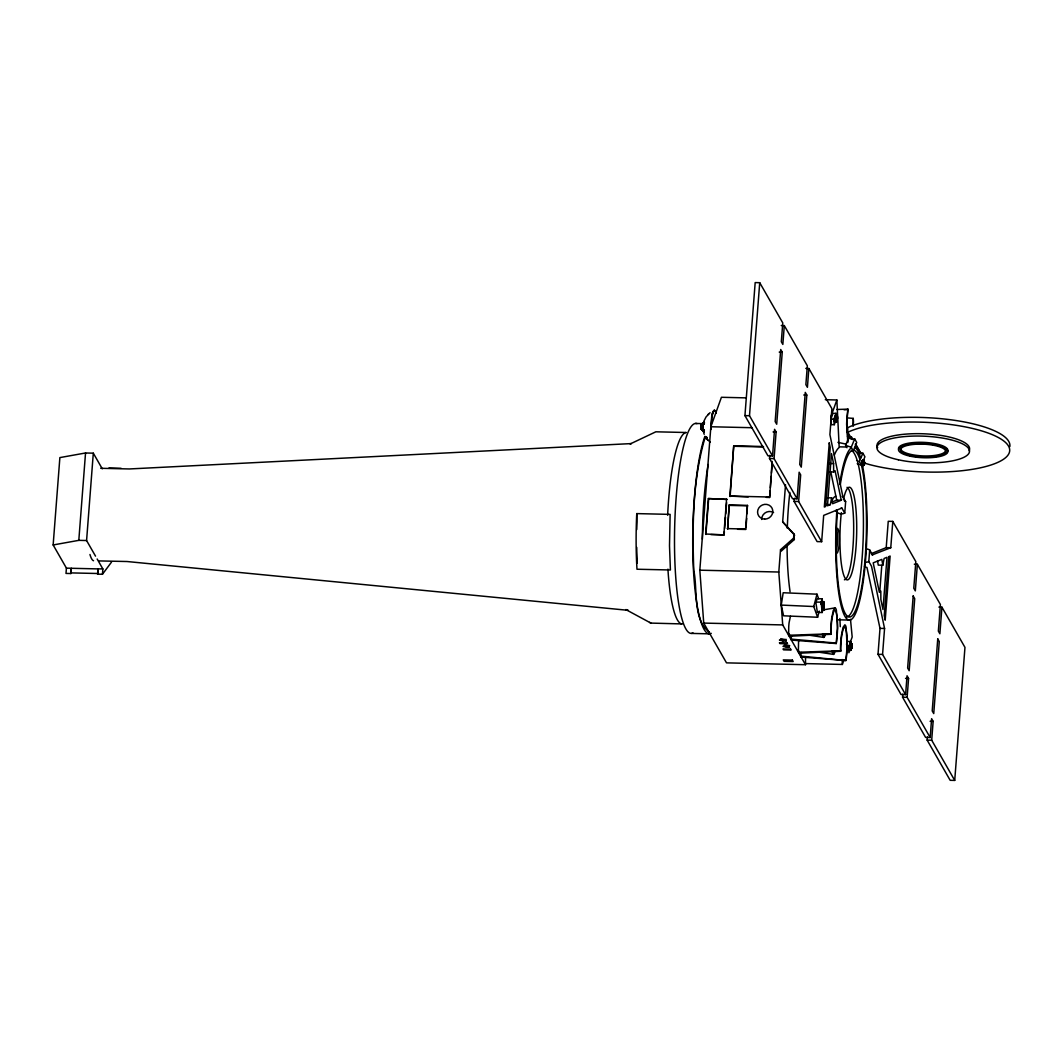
<?xml version="1.0" encoding="UTF-8"?>
<svg xmlns="http://www.w3.org/2000/svg" width="1063" height="1063" viewBox="0 0 1063 1063"><rect width="100%" height="100%" fill="white"/><g stroke="black" fill="none" stroke-linecap="round" stroke-linejoin="round"><path stroke-width="1.5" d="M847.317 417.918L853.244 418.384L853.124 423.632A24.383 4.385 -88.7 0 1 853.018 425.731M863.847 460.784L862.292 460.89C867.926 461.594 862.013 469.806 864.006 459.668M714.283 410.238L712.994 411.527L711.732 416.058L710.709 429.558L712.051 415.965L714.044 410.371L715.226 410.73L716.103 413.029M823.931 609.856L823.546 601.724L823.44 606.043L821.845 605.937L824.024 605.671L824.184 608.94L823.931 609.856L822.297 609.883L822.177 598.801L817.46 598.695L815.773 602.057L817.394 612.408L822.151 612.514L823.161 609.139L822.177 598.801L821.168 602.176L822.151 612.514M789.012 633.761A9.022 1.621 -88.7 0 0 789.184 636.232L830.947 634.305L830.708 631.289A26.349 4.744 -88.7 0 1 831.067 624.446A26.349 4.744 -88.7 0 1 831.718 618.135L833.299 610.401L835.093 607.877A15.52 2.79 -88.7 0 1 836.368 610.109L837.564 628.339A26.349 4.744 -88.7 0 1 837.206 635.169A26.349 4.744 -88.7 0 1 836.554 641.494L836.236 643.553L791.377 640.059L791.616 639.089M798.738 650.862L798.911 653.214L840.674 651.287L840.434 648.271A26.349 4.744 -88.7 0 1 841.444 635.156L843.025 627.383L844.819 624.858A15.52 2.79 -88.7 0 1 846.095 627.09L847.198 647.606A26.575 4.784 -88.7 0 1 846.52 656.456L845.962 660.522L801.103 657.04L801.343 656.057M66.411 568.107L65.999 573.422L70.862 573.528L71.314 568.28L66.411 568.107L53.15 544.96L59.873 457.595L85.532 452.984L93.305 453.17L102.261 468.796M111.522 562.088L102.447 574.272L97.597 574.153L98.035 568.904L71.314 568.28L70.862 573.528M703.985 424.084L704.477 422.915C699.64 423.34 699.906 430.183 704.211 431.259L703.905 429.545L704.397 430.542M702.258 426.688L701.62 429.97M822.217 609.817L823.772 609.896C820.609 610.893 821.672 603.027 823.878 604.435L822.337 604.621M834.282 424.695L833.884 419.247L835.983 413.414L836.382 418.862L834.282 424.695L831.253 424.615L830.854 419.181L832.94 413.348L835.983 413.414L835.491 420.044L837.166 419.925L837.352 416.218L835.452 415.885L834.787 422.197L836.382 422.104L836.621 421.054L836.661 419.287L835.119 418.862L837.006 420.084L835.412 419.978L835.186 418.902L836.74 419.314M836.687 417.852C837.126 421.081 832.449 416.855 836.714 417.188C838.428 414.822 833.698 416.018 837.245 415.885L835.412 415.978M850.799 650.304L849.244 650.224L850.958 650.237L849.364 650.277L849.855 644.803L850.187 643.779L851.742 643.819L851.742 648.045L848.992 648.058L849.284 650.264L850.998 650.171L851.742 643.819L850.227 643.779L850.838 650.317L849.324 650.29L850.998 650.171L849.164 650.078M863.727 461.634C861.402 460.585 861.282 466.418 863.94 465.142L862.425 465.116L864.06 465.076C861.787 466.484 862.266 459.548 864.219 461.063L861.867 460.89L864.259 461.169M822.669 606.189L824.21 606.402L822.124 606.202L823.785 605.246L821.646 605.033L823.187 605.259M835.983 413.414L835.917 416.869L837.445 417.108M822.231 605.379L822.058 606.561L824.237 606.574L822.696 606.362M848.633 433.691L847.556 436.295L851.715 437.145L852.526 439.444L847.503 432.455L847.689 427.725L850.573 426.369A86.488 24.821 2.3 0 1 949.432 419.606A86.488 24.821 2.3 0 1 1009.85 446.566M636.764 513.602L636.604 516.645A98.872 17.779 -88.7 0 0 636.617 562.42L636.976 569.236L670.408 569.981L669.504 545.757L670.128 514.386L636.764 513.602L636.963 521.986A95.736 17.221 -88.7 0 0 636.777 529.494M702.909 425.918L703.108 430.435L702.869 428.163L701.155 428.03C703.586 429.213 703.746 424.217 701.195 425.891L702.909 425.918L703.48 422.609L703.095 424.443L701.301 425.041L703.055 424.655L703.414 422.822L703.175 424.057L701.367 424.669L703.135 424.243L703.347 423.061L703.175 424.057L701.434 424.363L703.268 423.738L704.038 421.931L703.945 423.911M53.15 544.96L78.808 540.349L85.532 452.984M95.537 556.162L86.581 540.536L93.305 453.17M97.597 574.153L97.995 568.838L102.859 568.957L102.447 574.272M805.541 657.027L805.502 664.707L726.507 662.86L703.733 623.091L699.826 570.193L710.855 426.755L721.418 397.283L746.16 397.868M708.383 498.547L726.866 499.411L708.383 498.547L705.646 534.011L724.129 534.888L710.881 534.583M705.898 534.463L708.636 498.985M723.876 534.437L726.6 498.972M724.129 534.888L724.381 531.659M724.621 528.444L725.498 517.149M725.75 513.934L726.614 502.64M729.191 504.952L727.624 529.042L729.191 504.952L747.409 505.377L747.063 513.708M748.232 496.953L729.869 496.089L733.736 445.822L763.354 446.513M730.122 496.527L733.736 445.822M769.745 455.376L769.506 458.498L792.533 498.72L797.091 498.826L774.063 458.605L776.11 432.003L774.568 429.319L772.522 455.934L767.964 455.828L744.937 415.62L755.182 282.585L759.726 282.692L782.767 322.9L781.318 341.755L782.846 344.425L784.295 325.584L781.265 325.517M772.522 455.934L749.495 415.726L759.726 282.692M747.409 505.377L745.601 529.029L727.371 528.603M745.974 527.899L746.704 518.438M766.33 497.378L769.612 497.457L772.11 461.342M769.612 497.457L770.117 490.96M770.369 487.718L771.233 476.37M771.486 473.128L772.243 463.402M782.248 352.185L776.708 424.243L775.166 421.559L780.72 349.514L782.248 352.185L779.219 352.119M830.668 633.814L788.64 635.275L782.713 624.924L778.807 572.027L780.521 549.717L793.583 538.184L793.915 533.958L782.66 521.853L785.53 484.688M786.115 639.328L785.982 641.095L782.939 641.029L783.086 639.262L780.734 638.624M835.611 510.466A6.949 6.551 -29.8 0 0 844.753 513.123L841.856 508.061L823.679 515.382L821.659 541.705L817.102 541.599L794.074 501.391L794.313 498.268M797.091 498.826L799.137 472.211L800.678 474.895L798.632 501.497L821.659 541.705M780.521 549.717L781.292 551.059L794.353 539.526L793.915 533.958M786.527 647.287L783.006 646.331L788.547 645.573L789.57 647.354L786.527 647.287L786.66 645.507L784.321 644.869M806.817 395.077L801.276 467.135L799.735 464.451L805.276 392.393L806.817 395.077L803.774 395.011M805.82 368.409L808.863 368.476L807.415 387.317L805.874 384.633L807.335 365.792L784.295 325.584M835.186 418.902L836.621 418.716L836.422 418.011L834.668 418.065L834.548 422.024L836.302 422.237M844.753 513.123L845.643 501.603L842.919 496.859L829.897 434.621L831.891 408.684L808.863 368.476M851.357 645.028L849.815 645.201L852.074 645.586L849.443 645.972L851.118 646.211C852.154 646.836 845.922 645.108 851.277 648.457L848.992 648.284L851.264 648.682L848.992 648.51L851.25 648.895L849.709 649.068M864.471 566.313A6.949 6.551 -29.8 0 0 866.983 567.496L880.005 628.379L878.011 654.316L901.039 694.524L905.596 694.631L882.569 654.423L884.562 628.485L871.527 566.247L868.816 561.503L869.693 549.983A6.949 6.551 -29.8 0 0 865.627 549.026M879.792 591.466L881.798 565.357M871.235 553.65L886.21 547.618L888.243 521.295L892.8 521.402L915.828 561.609L913.781 588.211L915.323 590.895L917.369 564.28L914.326 564.214M872.125 554.966L890.767 547.724L892.8 521.402M927.374 736.951L927.135 740.1L950.163 780.308L954.72 780.415L931.693 740.207L933.141 721.352L931.613 718.681L930.165 737.523L925.607 737.416L902.567 697.208L902.819 694.073M905.596 694.631L907.045 675.789L908.573 678.473L907.124 697.315L930.165 737.523M938.895 607.106L941.924 607.172L939.878 633.787L938.35 631.103L940.396 604.502L917.369 564.28M954.72 780.415L964.965 647.38L941.924 607.172M834.907 417.972L836.461 418.078L834.827 417.918L836.302 417.958L836.076 422.051M849.762 647.526L849.775 646.543L851.224 646.769L849.775 646.543M851.782 647.978C852.619 650.29 849.948 643.899 849.736 648.855L850.466 647.075M850.599 647.022L850.958 645.998L849.364 645.998L852.074 646.038L850.559 645.786M849.842 647.34L851.29 648.231M801.475 652.496L800.559 656.084L845.962 660.522M836.833 409.494L847.955 409.135L847.636 411.208A26.349 4.744 -88.7 0 0 846.626 424.363L847.822 442.58M847.955 409.135L847.61 414.012A24.383 4.385 -88.7 0 0 846.985 422.131L848.008 440.946M836.236 643.553L836.581 638.677A24.383 4.385 -88.7 0 0 837.206 630.558C838.667 621.682 835.319 596.011 831.691 620.951A24.383 4.385 -88.7 0 0 831.067 629.057L830.947 634.305L830.668 633.575M845.683 660.03L846.294 655.658A24.369 4.385 -88.7 0 0 846.919 647.54C848.38 638.664 845.045 612.979 841.418 637.92A24.383 4.385 -88.7 0 0 840.793 646.038L840.674 651.287L840.381 650.543M703.321 423.619L701.514 424.11L703.414 423.419L703.826 421.958L703.626 423.3L701.553 424.017L703.374 423.512L703.613 422.263L703.321 423.619L701.474 424.23L703.268 423.738L703.547 422.423L703.095 424.443L701.328 424.841L703.095 424.589M791.736 635.621L790.832 639.102L835.956 643.049M835.159 419.912L836.794 419.633L835.252 419.447M829.087 471.879L833.644 471.985L833.591 463.614L831.492 453.582L827.466 505.802L830.349 504.633L831.625 497.883L827.08 497.776M882.822 565.224L884.11 558.474L886.994 557.304L882.968 609.524L880.868 599.492L880.815 591.121L879.38 592.383L873.201 562.859L881.825 559.39L882.822 565.224L878.264 565.117L877.52 560.746M835.159 420.137L836.82 419.752M849.762 648.191L851.436 647.805M703.374 423.512L703.679 422.131L703.414 423.419L701.607 423.938L703.414 423.419L703.759 422.024L703.414 423.419L701.646 423.871L703.52 423.313L703.972 421.905L703.52 423.313L701.779 423.805L703.626 423.3L703.892 421.918L703.52 423.313L701.739 423.805L702.244 425.745M835.119 420.802L835.332 419.832L836.887 419.951M835.146 420.363L836.86 419.872M849.762 648.417L851.476 647.925M813.753 606.535L816.995 594.177L783.192 592.742L781.252 605.073L813.753 606.535L817.62 617.258L783.604 615.809L781.265 605.272M817.62 617.258L819.241 611.079M823.493 608.102L821.978 607.85L824.263 607.877L821.991 607.398L821.925 606.016L823.612 605.897L822.151 606.056L823.984 605.631L822.297 605.02L823.838 604.86L821.633 604.834L821.168 602.176L815.773 602.057M822.722 606.548L824.25 606.774L822.044 606.747L822.204 605.525L823.759 605.405L821.686 605.392L823.227 605.578M862.638 466.87L862.89 460.186M822.151 606.056L823.719 605.565M830.774 416.962L836.86 399.98L825.313 399.701M836.74 416.975L835.199 417.148L837.458 417.533L835.186 417.374L834.986 418.131L836.528 418.277M835.133 420.589L835.332 419.832M846.507 644.311L847.556 641.401L850.586 641.467L850.998 646.915L848.899 652.748L848.5 647.301L852.181 637.003L850.493 619.277M805.9 663.591L842.348 664.441L843.995 659.871M849.749 648.643L851.503 648.005M851.29 647.566L849.762 647.314L851.277 647.34M716.05 412.829C715.12 406.77 711.426 413.52 711.918 416.736M790.42 616.314L789.078 622.759A15.467 2.777 -88.7 0 0 788.733 626.758L788.64 635.275M703.905 421.187L706.045 416.948L710.057 412.683M846.959 447.722L845.59 445.331L848.58 438.076L847.556 436.295M854.692 438.899L856.738 442.474L853.283 450.858L851.224 447.284L854.692 438.899L852.739 438.926M858.093 452.825L860.937 453.223L855.556 443.842M837.325 512.286A83.406 15.002 -88.7 0 0 844.115 611.198A83.406 15.002 -88.7 0 0 863.701 572.957A83.406 15.002 -88.7 0 0 861.468 465.156L859.422 461.581L862.877 453.197L860.937 453.223M863.727 461.129L862.638 460.864M703.626 430.409L703.932 431.844L703.573 430.488L701.753 429.904L703.626 430.409L703.998 431.737L703.679 430.316L701.846 429.758L703.733 430.196L704.144 431.445L703.772 430.063M710.709 429.558L711.027 428.269M708.968 413.587L707.785 414.756M833.644 471.985L835.08 470.723L841.258 500.248L832.635 503.716L831.625 497.883M847.503 432.455L850.373 431.1A86.488 24.821 2.3 0 1 972.207 428.389A86.488 24.821 2.3 0 1 992.829 464.372A86.488 24.821 2.3 0 1 869.561 464.584L865.176 463.309C860.047 455.721 865.96 462.564 862.093 461.236L862.106 462.618L864.392 463.096L862.093 463.069L863.608 463.335M832.382 501.882L836.701 500.142L841.258 500.248M701.261 425.24L703.055 424.655M835.066 418.516L836.687 418.742M821.805 610.135L834.747 607.916M706.709 437.597L705.021 437.637L710.297 442.062M862.106 462.843L864.392 462.87L862.12 462.405L863.661 462.219M862.837 463.72L864.365 463.534L862.864 463.282M823.121 604.01L821.606 603.744L823.905 603.771L821.633 603.292L823.174 603.12M823.533 607L822.005 607.172L821.965 606.016L823.533 606.016M822.709 608.501L824.25 608.315L822.735 608.063M835.571 415.726L837.166 415.779M835.877 418.822L837.418 418.649L835.04 418.37L836.594 418.543M836.674 419.726L834.415 419.34L835.956 419.167M835.093 421.014L836.634 420.842L834.375 420.456L835.89 420.496M823.187 602.907L821.646 603.08L823.891 603.106L822.363 602.867M823.559 606.787L822.018 606.96L824.263 606.986L822.735 606.747M822.696 608.7L824.224 608.528L821.978 608.514L823.519 608.754M850.493 646.875L852.034 646.703L850.533 646.45M851.29 647.779L849.031 647.394L850.573 647.221M863.674 462.006L862.146 462.179L864.392 462.206L862.85 461.967M862.811 463.933L864.352 463.76L862.106 463.734L863.634 463.973M836.767 416.776L835.226 416.948L837.431 416.895L835.903 416.669M837.405 418.862L834.442 419.128L837.352 419.247L835.797 419.38M835.066 421.214L836.621 421.054L834.389 420.895L835.917 421.134M851.383 644.829L849.842 645.002L852.061 645.161L850.533 644.922L850.586 641.467L850.493 644.55L852.034 644.763L849.855 644.803L851.41 644.643M849.682 649.267L851.224 649.108L849.005 648.948L850.533 649.187M863.701 461.82L862.159 461.98L864.378 462.006L862.837 461.767M862.784 464.119L864.325 463.96L862.12 463.946L863.648 464.172M823.214 602.721L821.672 602.88L823.878 602.894L822.35 602.668M822.044 606.747L823.586 606.588M822.669 608.9L824.21 608.74L821.991 608.714L823.533 608.953M836.794 416.59L835.252 416.749L837.418 416.709L835.824 416.178M834.468 418.928L836.01 418.782M835.824 419.207L837.378 419.061L833.339 418.782M835.04 421.4L836.594 421.254L834.402 421.094L835.93 421.32M850.626 646.836L849.071 646.982L851.995 647.115L850.44 647.261M862.757 464.305L863.674 464.358M823.24 602.535L822.324 602.482M823.812 605.06L822.084 605.87L823.639 606.242M823.612 606.415L822.058 606.561L823.573 605.976M822.642 609.086L823.546 609.126M836.82 416.43L835.85 416.324M836.036 418.609L834.495 418.742L837.418 418.649M835.013 421.573L835.956 421.506M851.436 644.484L850.466 644.377M850.652 646.663L849.098 646.796L852.008 646.915L849.058 647.181L851.968 647.301L850.413 647.433M849.629 649.626L850.573 649.559M863.767 461.462L862.213 461.594L864.352 461.807L862.824 461.581M862.731 464.478L863.701 464.518M823.267 602.362L822.31 602.322M822.603 609.258L823.573 609.298M835.305 416.39L836.86 416.271M835.77 419.54L837.312 419.42L834.415 419.34M834.986 421.719L835.983 421.666M851.476 644.324L850.44 644.231M850.373 647.593L851.928 647.473L849.031 647.394M849.589 649.772L850.599 649.719M862.691 464.624L864.246 464.518L862.173 464.491M822.27 602.163L823.307 602.216M822.124 606.202L823.679 606.083M822.576 609.405L823.599 609.444M834.548 418.423L837.431 418.437L835.013 418.237L836.568 418.397M835.731 419.672L837.285 419.566L834.402 419.553L836.674 419.951M834.947 421.865L836.036 421.945M841.059 508.114L841.856 508.061M849.948 644.284L851.955 644.271L850.413 644.098M849.164 646.477L852.048 646.49L849.629 646.291L851.171 646.45M850.347 647.726L851.901 647.633L849.018 647.606L851.29 648.005M849.563 649.918L850.652 649.998M862.279 461.276L864.312 461.448L862.771 461.262M862.664 464.757L864.219 464.664L862.625 464.876M821.792 602.176L823.347 602.083M822.536 609.537L824.091 609.444M849.523 650.038L851.078 649.945M836.182 418.104L834.628 418.171L836.143 418.197M835.691 419.792L837.245 419.712M834.907 421.984L836.461 421.891M850.799 646.158L849.244 646.224L850.759 646.251M850.307 647.845L851.862 647.766M862.319 461.143L863.874 461.063M823.373 601.964L822.217 601.924M822.124 605.777L823.692 605.697M822.191 605.923L823.745 605.844M701.142 426.848L702.869 426.755L701.142 427.326L702.935 427.658L701.142 427.565L702.856 427.897L703.161 430.714M791.377 640.059L798.366 652.257L840.381 650.782M834.867 422.077L836.422 422.011M850.028 644.032L851.928 644.138M850.267 647.938L851.822 647.885L849.005 647.832L850.506 648.098M849.483 650.131L851.038 650.064M862.585 464.969L863.98 465.142M821.858 601.924L823.413 601.871M822.417 609.817L823.732 609.856M844.049 409.786L848.234 409.64M706.696 437.092L705.221 437.132C707.44 436.906 707.294 439.83 705.021 437.637C692.478 480.556 692.265 526.092 693.767 570.446C697.846 588.995 692.412 620.061 709.606 632.326M837.166 419.925L834.389 419.779L836.674 420.177M849.284 646.131L852.074 645.812L849.802 645.427M823.506 601.751L821.898 601.831L823.732 601.964M834.707 417.998L837.458 417.985L835.186 417.374M835.571 420.018L837.126 419.991L834.375 420.005L836.661 420.403L834.375 420.23L836.647 420.629L834.375 420.669L835.903 420.921M850.108 643.859L851.862 643.939L850.267 643.793M823.865 605.631L822.31 605.644L822.324 604.82L823.865 604.661L821.619 604.634L821.168 602.176L821.606 604.422L823.134 604.674M850.148 643.806L851.702 643.819M849.364 650.277L850.918 650.29M862.465 465.116L864.02 465.116M701.221 428.854L702.895 428.681L701.248 429.04L702.975 429.386L703.507 431.804L702.869 428.163M862.877 462.392L864.392 462.644L862.106 462.618L862.013 461.209L863.608 461.276M822.018 601.698L823.586 601.724L822.098 601.711M823.945 605.604L822.39 605.565L822.363 604.409M835.199 417.148L837.458 417.321L835.93 417.068M744.937 415.62L749.495 415.726M834.588 418.291L837.445 418.211L834.986 418.131L836.501 418.158M830.854 419.181L833.884 419.247M695.508 423.459L703.799 423.659M710.855 426.755L751.993 427.711M773.067 431.937L776.11 432.003M840.022 446.859L846.507 447.005M733.988 446.274L763.606 446.965M769.506 458.498L774.063 458.605M863.448 461.129L861.894 461.01L864.285 461.302L862.744 461.129M862.12 462.405L864.392 462.418L862.864 462.166M864.365 463.534L862.093 463.521L863.621 463.774M829.034 463.508L833.591 463.614M864.179 464.797L862.239 464.77L863.781 464.916M108.944 468.012L121.089 468.291M100.719 468.291L129.354 468.956L631.302 443.59L630.12 443.989L655.844 431.804L686.22 432.508A95.763 17.221 -88.7 0 0 667.644 515.196M729.869 496.089L769.36 497.006M794.074 501.391L798.632 501.497M825.792 504.526L830.349 504.633M729.444 505.403L747.674 505.829M737.563 529.281L745.854 529.467M886.21 547.618L890.767 547.724M78.808 540.349L86.581 540.536M699.826 570.193L778.807 572.027M98.965 560.919L126.962 561.516L628.167 610.321L625.828 609.564L650.888 623.091L682.619 623.941M71.234 572.904L97.969 573.515M821.633 603.292L823.905 603.319L822.377 603.066M821.606 604.422L823.878 604.435M824.024 605.671L821.712 605.538L823.294 605.817M824.131 605.95L821.739 605.671M822.749 607.159L824.277 607.425L821.991 607.398L821.845 605.937L824.17 606.083L822.616 605.91M824.25 608.315L821.978 608.288L823.506 608.541M822.177 609.75L823.984 609.777M836.767 619.769L849.722 620.061M703.733 623.091L782.713 624.924M880.005 628.379L884.562 628.485M691.548 633.415L709.778 633.84M849.815 645.201L852.074 645.374L850.546 645.121M849.204 646.344L852.061 646.264L850.546 646.012M786.66 645.507L789.703 645.586M851.25 648.895L848.992 648.736L850.52 648.975M878.011 654.316L882.569 654.423M905.543 678.393L908.573 678.473M902.567 697.208L907.124 697.315M930.112 721.285L933.141 721.352M927.135 740.1L931.693 740.207M834.827 417.918L836.382 417.972M849.443 645.972L850.998 646.025M849.988 647.978L851.543 648.071L849.948 647.885M862.106 462.618L862.053 461.236L863.568 461.276L861.934 461.103M834.628 422.17L836.143 422.21M851.583 648.111L850.028 648.045L849.656 649.453L851.211 649.307L849.018 649.148L850.546 649.373M861.973 461.169L863.528 461.249M821.991 607.398L821.885 605.99L823.4 606.03M701.142 427.804L702.856 427.897M835.372 419.925L836.926 420.018M862.306 464.969L863.86 465.076M821.805 605.87L823.373 605.976M849.138 649.958L850.692 650.104M702.975 429.386L701.274 429.213L703.042 429.771L703.214 430.967L703.081 429.944L701.314 429.359L703.042 429.771M835.797 416.045L837.352 416.218M822.244 602.03L823.798 602.203M822.084 609.418L823.626 609.577M834.468 421.639L836.01 421.812M849.071 649.692L850.626 649.865M822.642 606.043L824.197 606.229M701.181 428.469L702.895 428.681L703.068 430.143M862.797 461.422L864.339 461.621M821.659 605.219L823.2 605.418M835.173 418.702L836.634 418.888M849.762 647.314L851.25 646.942M849.815 647.154L851.357 647.367M850.52 644.723L852.048 644.949M823.161 605.073L821.619 604.634L823.147 604.874M808.106 635.036L823.825 637.415M817.819 652.004L833.551 654.396M701.208 428.668L702.922 428.934M849.789 646.756L851.33 647.194M836.674 419.5L835.159 419.473M822.749 606.946L824.277 607.199L822.005 607.172L824.277 607.637L821.978 607.624L824.263 608.089L821.978 608.076L823.493 608.328M863.621 463.548L862.093 463.295L864.378 463.322L862.877 463.056M822.377 603.292L823.905 603.545L821.619 603.518L823.134 603.784M823.121 604.448L821.606 604.196L823.891 604.222L822.377 603.957M823.121 604.236L821.606 603.97L823.905 603.997L822.39 603.731M791.417 639.926L792.785 640.178M801.143 656.907L802.512 657.16M837.923 442.341L845.909 444.108M788.626 634.93L789.942 635.222M798.672 641.029A16.809 3.03 -88.7 0 0 798.539 642.504L798.353 651.898L799.668 652.19M701.155 428.03L702.895 428.681M701.341 429.492L703.081 429.944L703.268 431.193L703.121 430.09M782.939 641.029L779.431 640.072L784.959 639.315L785.982 641.095M703.307 430.488L703.64 431.95L703.374 430.555L701.713 429.944L703.427 430.568L703.786 431.95L703.52 430.528L701.793 429.837L703.52 430.528L703.852 431.91L703.573 430.488L701.713 429.944L703.48 430.568L703.719 431.963M707.506 439.551L706.775 438.488L707.201 439.006M848.58 438.076L852.526 439.444M845.59 445.331L851.224 447.284M856.592 460.611L859.422 461.581M857.23 463.694L861.468 465.156L864.923 456.771L862.877 453.197M701.925 429.545L703.733 430.196L704.065 431.605L703.679 430.316L701.846 429.758M649.559 622.373L650.888 623.091M707.546 439.564L705.021 437.637L706.882 438.368L706.111 437.265L706.922 438.461M842.175 496.275L842.919 496.859M794.672 535.3L782.66 521.853M706.749 437.943L706.403 437.039M853.244 418.384L853.483 421.4A26.349 4.744 -88.7 0 1 853.283 425.984M855.343 444.361L860.724 453.742M869.693 549.983L872.603 555.045M793.583 538.184L794.353 539.526M789.184 636.232L790.832 639.102M798.911 653.214L800.559 656.084M801.103 657.04L805.502 664.707M97.158 559.005L102.859 568.957M704.211 434.302L703.613 432.614M816.995 594.177L818.643 598.775M830.841 472.171L836.701 500.142M703.48 430.568L703.44 431.698L703.161 430.223M861.748 462.099L862.159 466.524M667.936 569.13L668.215 573.449A95.763 17.221 -88.7 0 0 681.263 623.808M836.86 399.98L839.199 447.536A86.488 15.56 -88.7 0 0 834.349 455.084M839.85 618.507L840.288 626.705M842.082 659.525L842.348 664.441M822.177 598.801L822.549 605.711M877.653 447.629A46.334 13.301 2.3 0 1 922.87 433.757A46.334 13.301 2.3 0 1 969.111 450.712M840.328 484.582A83.406 15.002 -88.7 0 1 859.808 459.203M898.86 449.742A24.715 7.096 2.3 0 1 922.976 442.341A24.715 7.096 2.3 0 1 947.638 451.39M947.133 452.094A24.715 7.096 2.3 0 1 946.349 452.772M901.318 451.934A24.715 7.096 2.3 0 1 900.241 451.217M945.711 449.875A22.549 6.471 2.3 0 1 923.428 455.934A22.549 6.471 2.3 0 1 900.706 448.347M900.932 447.682A22.549 6.471 2.3 0 1 901.397 447.045M942.004 446.553A22.549 6.471 2.3 0 1 943.2 447.178M868.816 561.503A6.949 6.551 -29.8 0 1 864.618 562.261M824.875 634A9.261 1.661 -88.7 0 1 822.908 634.226M835.943 528.577A12.357 2.219 -88.7 0 1 837.498 539.167A12.357 2.219 -88.7 0 1 835.956 551.883M847.025 487.319A46.334 8.331 -88.7 0 1 853.576 534.941A46.334 8.331 -88.7 0 1 844.407 579.787M843.371 499.769A46.334 8.331 -88.7 0 1 856.512 517.814A46.334 8.331 -88.7 0 1 846.773 579.787A46.334 8.331 -88.7 0 1 841.351 512.645M835.956 530.915A12.357 2.219 -88.7 0 1 839.318 539.207A12.357 2.219 -88.7 0 1 835.956 552.135M851.45 450.46A83.406 15.002 -88.7 0 1 857.203 460.492M857.615 461.94A83.406 15.002 -88.7 0 1 862.345 554.873A83.406 15.002 -88.7 0 1 846.746 616.912M834.601 650.968A9.261 1.661 -88.7 0 1 832.635 651.194M834.907 651.473A10.816 1.94 -88.7 0 1 832.17 650.994M825.34 633.681A10.816 1.94 -88.7 0 1 822.443 634.013M790.061 591.653A86.488 15.56 -88.7 0 1 787.072 546.276M787.298 528.231A86.488 15.56 -88.7 0 1 789.862 492.395M854.599 447.443A86.488 15.56 -88.7 0 1 860.565 457.847M861.841 462.631A86.488 15.56 -88.7 0 1 864.099 574.857A86.488 15.56 -88.7 0 1 843.677 613.696A86.488 15.56 -88.7 0 1 836.913 510.041M839.69 484.236A86.488 15.56 -88.7 0 1 851.343 447.815M761.666 519.462A7.72 7.282 -29.8 0 1 773.572 512.552M844.381 501.005A6.949 6.551 -29.8 0 1 845.643 501.603M831.864 502.454A6.949 6.551 -29.8 0 1 835.744 496.089M711.267 633.349A105.024 18.895 -88.7 0 1 692.996 559.444A105.024 18.895 -88.7 0 1 704.928 436.308M693.049 632.923A105.024 18.895 -88.7 0 1 674.593 530.61A105.024 18.895 -88.7 0 1 696.983 423.619M702.391 539.167A101.942 18.337 -88.7 0 1 708.144 464.504M637.242 563.204A95.736 17.221 -88.7 0 1 636.737 547.392M93.544 560.733A46.334 8.331 -88.7 0 1 89.956 554.487M829.26 442.926L824.33 507.064L825.672 506.466L830.216 447.496L829.26 442.926M888.788 556.64L884.243 615.61L885.2 620.181L890.13 556.042L888.788 556.64M913.183 595.971L907.643 668.029L909.171 670.713L914.725 598.655L913.183 595.971M937.752 638.863L932.211 710.921L933.739 713.592L939.28 641.547L937.752 638.863M704.105 421.984L703.733 423.366L704.105 421.984M704.37 422.489L703.905 423.765L704.37 422.489M849.775 646.317L851.211 646.596L849.775 646.317M822.377 609.856L823.852 609.923L822.337 609.883M850.148 648.098L851.662 648.124L850.148 648.098M863.807 460.917L862.252 460.997L863.913 460.97M863.953 460.904L862.385 460.943L864.033 460.824M787.005 642.889L779.405 642.716L779.923 643.607L787.524 643.779L787.005 642.889M790.593 649.148L782.993 648.962L783.511 649.852L791.098 650.038L790.593 649.148M792.373 660.11L783.258 659.897L784.082 661.332L793.197 661.545L792.373 660.11M822.51 605.644L822.377 604.183L822.43 605.565M898.368 459.774A46.334 13.301 2.3 0 0 969.483 451.709A46.334 13.301 2.3 0 0 901.809 436.866A46.334 13.301 2.3 0 0 898.368 459.774M909.915 456.133A24.715 7.096 2.3 0 0 947.837 451.841A24.715 7.096 2.3 0 0 911.748 443.922A24.715 7.096 2.3 0 0 909.915 456.133M911.071 455.655A22.549 6.471 2.3 0 0 945.685 451.735A22.549 6.471 2.3 0 0 912.745 444.507A22.549 6.471 2.3 0 0 911.071 455.655M764.616 519.103A7.72 7.282 -29.8 0 0 772.044 508.167A7.72 7.282 -29.8 0 0 758.889 507.862A7.72 7.282 -29.8 0 0 764.616 519.103"/></g></svg>
